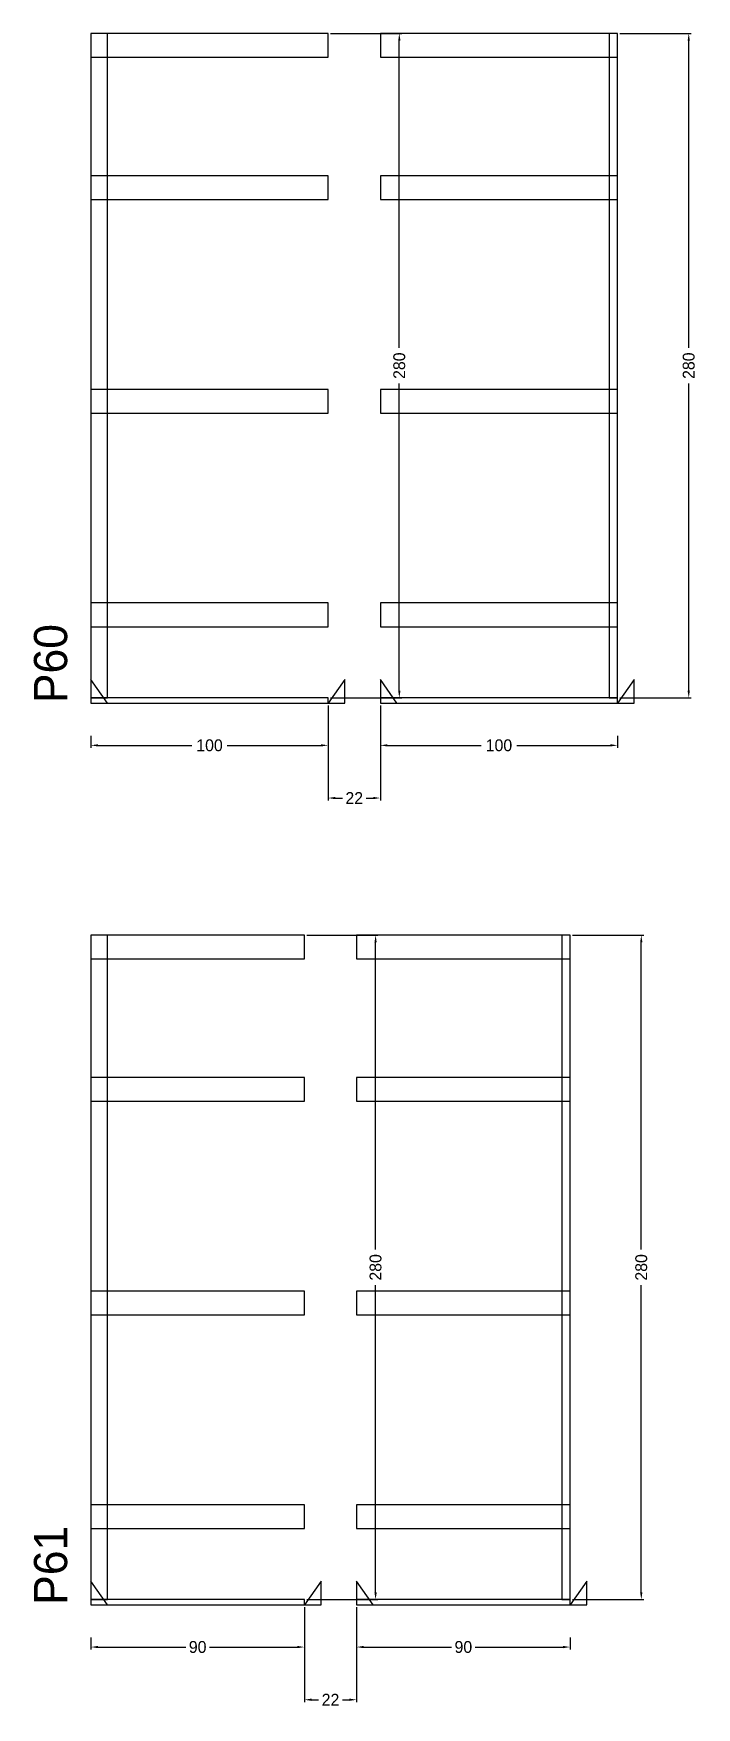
# Model space of a CAD drawing. Header units: centimetres. Extents: x -10500 to 4299, y -11026 to 295.
# Drawn here: x 3976 to 4255, y -8783 to -8078 of the extents above; entities that cross this region are included whole.
import ezdxf

# ---------------------------------------------------------------- set-up
doc = ezdxf.new("R2010")
doc.units = ezdxf.units.CM
for name, color, linetype in [('COTA', 241, 'Continuous'), ('NOMENCLATURA', 7, 'Continuous'), ('SARR_2.2x10', 60, 'Continuous'), ('SARR_2.2x7', 40, 'Continuous')]:
    doc.layers.add(name, color=color, linetype=linetype)
doc.dimstyles.new('PAINEL-NOVA', dxfattribs={"dimtxt": 5, "dimasz": 3, "dimexe": 1, "dimexo": 1, "dimgap": 1, "dimtad": 1, "dimcen": 2.5, "dimazin": 3, "dimtfac": 1, "dimtmove": 0, "dimatfit": 3})

# ---------------------------------------------------------------- blocks, each defined once
blk = doc.blocks.new('_CLOSEDFILLED')
at = {"color": 0, "linetype": 'BYBLOCK'}
blk.add_solid([(-1, 0.16), (0, 0), (-1, -0.16)], dxfattribs=at)
blk = doc.blocks.new('*D761')
for p, q in [((4000, -8373.8), (4000, -8378.8)), ((4100, -8373.8), (4100, -8378.8)), ((4003, -8377.8), (4042.5, -8377.8)), ((4057.5, -8377.8), (4097, -8377.8))]:
    blk.add_line(p, q)
at = {"layer": 'Defpoints'}
for p in [(4000, -8372.8), (4100, -8372.8), (4000, -8377.8)]:
    blk.add_point(p, dxfattribs=at)
at = {"layer": 'SARR_2.2x10', "xscale": 3, "yscale": 3, "rotation": 180}
blk.add_blockref('_CLOSEDFILLED', (4000, -8377.8), dxfattribs=at)
at = {"layer": 'SARR_2.2x10', "xscale": 3, "yscale": 3}
blk.add_blockref('_CLOSEDFILLED', (4100, -8377.8), dxfattribs=at)
at = {"layer": 'SARR_2.2x10', "insert": (4050, -8377.8), "char_height": 5, "attachment_point": 5}
blk.add_mtext('100', dxfattribs=at)
blk = doc.blocks.new('*D762')
for p, q in [((4101, -8077.8), (4131, -8077.8)), ((4130, -8210.3), (4130, -8080.8)), ((4130, -8354.8), (4130, -8225.3)), ((4101, -8357.8), (4131, -8357.8))]:
    blk.add_line(p, q)
at = {"layer": 'Defpoints'}
for p in [(4100, -8077.8), (4100, -8357.8), (4130, -8357.8)]:
    blk.add_point(p, dxfattribs=at)
at = {"layer": 'SARR_2.2x10', "xscale": 3, "yscale": 3}
for p, rotation in [((4130, -8077.8), 90), ((4130, -8357.8), 270)]:
    blk.add_blockref('_CLOSEDFILLED', p, dxfattribs=dict(at, rotation=rotation))
at = {"layer": 'SARR_2.2x10', "insert": (4130, -8217.8), "char_height": 5, "attachment_point": 5, "rotation": 90}
blk.add_mtext('280', dxfattribs=at)
blk = doc.blocks.new('GRA-E')
at = {"layer": 'SARR_2.2x7'}
blk.add_lwpolyline([(0, 0), (7, 0), (0, 10)], close=True, dxfattribs=at)
blk = doc.blocks.new('GRA-D')
at = {"layer": 'SARR_2.2x7'}
blk.add_lwpolyline([(0, 0), (7, 0), (7, 10)], close=True, dxfattribs=at)
blk = doc.blocks.new('*D763')
for p, q in [((4122, -8373.8), (4122, -8378.8)), ((4222, -8373.8), (4222, -8378.8)), ((4125, -8377.8), (4164.5, -8377.8)), ((4179.5, -8377.8), (4219, -8377.8))]:
    blk.add_line(p, q)
at = {"layer": 'Defpoints'}
for p in [(4122, -8372.8), (4222, -8372.8), (4122, -8377.8)]:
    blk.add_point(p, dxfattribs=at)
at = {"layer": 'SARR_2.2x10', "xscale": 3, "yscale": 3, "rotation": 180}
blk.add_blockref('_CLOSEDFILLED', (4122, -8377.8), dxfattribs=at)
at = {"layer": 'SARR_2.2x10', "xscale": 3, "yscale": 3}
blk.add_blockref('_CLOSEDFILLED', (4222, -8377.8), dxfattribs=at)
at = {"layer": 'SARR_2.2x10', "insert": (4172, -8377.8), "char_height": 5, "attachment_point": 5}
blk.add_mtext('100', dxfattribs=at)
blk = doc.blocks.new('*D764')
for p, q in [((4223, -8077.8), (4253, -8077.8)), ((4252, -8210.3), (4252, -8080.8)), ((4252, -8354.8), (4252, -8225.3)), ((4223, -8357.8), (4253, -8357.8))]:
    blk.add_line(p, q)
at = {"layer": 'Defpoints'}
for p in [(4222, -8077.8), (4222, -8357.8), (4252, -8357.8)]:
    blk.add_point(p, dxfattribs=at)
at = {"layer": 'SARR_2.2x10', "xscale": 3, "yscale": 3}
for p, rotation in [((4252, -8077.8), 90), ((4252, -8357.8), 270)]:
    blk.add_blockref('_CLOSEDFILLED', p, dxfattribs=dict(at, rotation=rotation))
at = {"layer": 'SARR_2.2x10', "insert": (4252, -8217.8), "char_height": 5, "attachment_point": 5, "rotation": 90}
blk.add_mtext('280', dxfattribs=at)
blk = doc.blocks.new('*D765')
for p, q in [((4223, -8077.8), (4253, -8077.8)), ((4252, -8210.3), (4252, -8080.8)), ((4252, -8354.8), (4252, -8225.3)), ((4223, -8357.8), (4253, -8357.8))]:
    blk.add_line(p, q)
at = {"layer": 'Defpoints'}
for p in [(4222, -8077.8), (4222, -8357.8), (4252, -8357.8)]:
    blk.add_point(p, dxfattribs=at)
at = {"layer": 'SARR_2.2x10', "xscale": 3, "yscale": 3}
for p, rotation in [((4252, -8077.8), 90), ((4252, -8357.8), 270)]:
    blk.add_blockref('_CLOSEDFILLED', p, dxfattribs=dict(at, rotation=rotation))
at = {"layer": 'SARR_2.2x10', "insert": (4252, -8217.8), "char_height": 5, "attachment_point": 5, "rotation": 90}
blk.add_mtext('280', dxfattribs=at)
blk = doc.blocks.new('*D766')
for p, q in [((4223, -8077.8), (4253, -8077.8)), ((4252, -8210.3), (4252, -8080.8)), ((4252, -8354.8), (4252, -8225.3)), ((4223, -8357.8), (4253, -8357.8))]:
    blk.add_line(p, q)
at = {"layer": 'Defpoints'}
for p in [(4222, -8077.8), (4222, -8357.8), (4252, -8357.8)]:
    blk.add_point(p, dxfattribs=at)
at = {"layer": 'SARR_2.2x10', "xscale": 3, "yscale": 3}
for p, rotation in [((4252, -8077.8), 90), ((4252, -8357.8), 270)]:
    blk.add_blockref('_CLOSEDFILLED', p, dxfattribs=dict(at, rotation=rotation))
at = {"layer": 'SARR_2.2x10', "insert": (4252, -8217.8), "char_height": 5, "attachment_point": 5, "rotation": 90}
blk.add_mtext('280', dxfattribs=at)
blk = doc.blocks.new('*D767')
for p, q in [((4223, -8077.8), (4253, -8077.8)), ((4252, -8210.3), (4252, -8080.8)), ((4252, -8354.8), (4252, -8225.3)), ((4223, -8357.8), (4253, -8357.8))]:
    blk.add_line(p, q)
at = {"layer": 'Defpoints'}
for p in [(4222, -8077.8), (4222, -8357.8), (4252, -8357.8)]:
    blk.add_point(p, dxfattribs=at)
at = {"layer": 'SARR_2.2x10', "xscale": 3, "yscale": 3}
for p, rotation in [((4252, -8077.8), 90), ((4252, -8357.8), 270)]:
    blk.add_blockref('_CLOSEDFILLED', p, dxfattribs=dict(at, rotation=rotation))
at = {"layer": 'SARR_2.2x10', "insert": (4252, -8217.8), "char_height": 5, "attachment_point": 5, "rotation": 90}
blk.add_mtext('280', dxfattribs=at)
blk = doc.blocks.new('*D768')
for p, q in [((4223, -8077.8), (4253, -8077.8)), ((4252, -8210.3), (4252, -8080.8)), ((4252, -8354.8), (4252, -8225.3)), ((4223, -8357.8), (4253, -8357.8))]:
    blk.add_line(p, q)
at = {"layer": 'Defpoints'}
for p in [(4222, -8077.8), (4222, -8357.8), (4252, -8357.8)]:
    blk.add_point(p, dxfattribs=at)
at = {"layer": 'SARR_2.2x10', "xscale": 3, "yscale": 3}
for p, rotation in [((4252, -8077.8), 90), ((4252, -8357.8), 270)]:
    blk.add_blockref('_CLOSEDFILLED', p, dxfattribs=dict(at, rotation=rotation))
at = {"layer": 'SARR_2.2x10', "insert": (4252, -8217.8), "char_height": 5, "attachment_point": 5, "rotation": 90}
blk.add_mtext('280', dxfattribs=at)
blk = doc.blocks.new('*D769')
for p, q in [((4223, -8077.8), (4253, -8077.8)), ((4252, -8210.3), (4252, -8080.8)), ((4252, -8354.8), (4252, -8225.3)), ((4223, -8357.8), (4253, -8357.8))]:
    blk.add_line(p, q)
at = {"layer": 'Defpoints'}
for p in [(4222, -8077.8), (4222, -8357.8), (4252, -8357.8)]:
    blk.add_point(p, dxfattribs=at)
at = {"layer": 'SARR_2.2x10', "xscale": 3, "yscale": 3}
for p, rotation in [((4252, -8077.8), 90), ((4252, -8357.8), 270)]:
    blk.add_blockref('_CLOSEDFILLED', p, dxfattribs=dict(at, rotation=rotation))
at = {"layer": 'SARR_2.2x10', "insert": (4252, -8217.8), "char_height": 5, "attachment_point": 5, "rotation": 90}
blk.add_mtext('280', dxfattribs=at)
blk = doc.blocks.new('*D770')
for p, q in [((4223, -8077.8), (4253, -8077.8)), ((4252, -8210.3), (4252, -8080.8)), ((4252, -8354.8), (4252, -8225.3)), ((4223, -8357.8), (4253, -8357.8))]:
    blk.add_line(p, q)
at = {"layer": 'Defpoints'}
for p in [(4222, -8077.8), (4222, -8357.8), (4252, -8357.8)]:
    blk.add_point(p, dxfattribs=at)
at = {"layer": 'SARR_2.2x10', "xscale": 3, "yscale": 3}
for p, rotation in [((4252, -8077.8), 90), ((4252, -8357.8), 270)]:
    blk.add_blockref('_CLOSEDFILLED', p, dxfattribs=dict(at, rotation=rotation))
at = {"layer": 'SARR_2.2x10', "insert": (4252, -8217.8), "char_height": 5, "attachment_point": 5, "rotation": 90}
blk.add_mtext('280', dxfattribs=at)
blk = doc.blocks.new('*D771')
for p, q in [((4223, -8077.8), (4253, -8077.8)), ((4252, -8210.3), (4252, -8080.8)), ((4252, -8354.8), (4252, -8225.3)), ((4223, -8357.8), (4253, -8357.8))]:
    blk.add_line(p, q)
at = {"layer": 'Defpoints'}
for p in [(4222, -8077.8), (4222, -8357.8), (4252, -8357.8)]:
    blk.add_point(p, dxfattribs=at)
at = {"layer": 'SARR_2.2x10', "xscale": 3, "yscale": 3}
for p, rotation in [((4252, -8077.8), 90), ((4252, -8357.8), 270)]:
    blk.add_blockref('_CLOSEDFILLED', p, dxfattribs=dict(at, rotation=rotation))
at = {"layer": 'SARR_2.2x10', "insert": (4252, -8217.8), "char_height": 5, "attachment_point": 5, "rotation": 90}
blk.add_mtext('280', dxfattribs=at)
blk = doc.blocks.new('*D772')
for p, q in [((4223, -8077.8), (4253, -8077.8)), ((4252, -8210.3), (4252, -8080.8)), ((4252, -8354.8), (4252, -8225.3)), ((4223, -8357.8), (4253, -8357.8))]:
    blk.add_line(p, q)
at = {"layer": 'Defpoints'}
for p in [(4222, -8077.8), (4222, -8357.8), (4252, -8357.8)]:
    blk.add_point(p, dxfattribs=at)
at = {"layer": 'SARR_2.2x10', "xscale": 3, "yscale": 3}
for p, rotation in [((4252, -8077.8), 90), ((4252, -8357.8), 270)]:
    blk.add_blockref('_CLOSEDFILLED', p, dxfattribs=dict(at, rotation=rotation))
at = {"layer": 'SARR_2.2x10', "insert": (4252, -8217.8), "char_height": 5, "attachment_point": 5, "rotation": 90}
blk.add_mtext('280', dxfattribs=at)
blk = doc.blocks.new('*D773')
for p, q in [((4223, -8077.8), (4253, -8077.8)), ((4252, -8210.3), (4252, -8080.8)), ((4252, -8354.8), (4252, -8225.3)), ((4223, -8357.8), (4253, -8357.8))]:
    blk.add_line(p, q)
at = {"layer": 'Defpoints'}
for p in [(4222, -8077.8), (4222, -8357.8), (4252, -8357.8)]:
    blk.add_point(p, dxfattribs=at)
at = {"layer": 'SARR_2.2x10', "xscale": 3, "yscale": 3}
for p, rotation in [((4252, -8077.8), 90), ((4252, -8357.8), 270)]:
    blk.add_blockref('_CLOSEDFILLED', p, dxfattribs=dict(at, rotation=rotation))
at = {"layer": 'SARR_2.2x10', "insert": (4252, -8217.8), "char_height": 5, "attachment_point": 5, "rotation": 90}
blk.add_mtext('280', dxfattribs=at)
blk = doc.blocks.new('*D774')
for p, q in [((4100, -8361), (4100, -8401)), ((4122, -8361), (4122, -8401)), ((4103, -8400), (4106, -8400)), ((4116, -8400), (4119, -8400))]:
    blk.add_line(p, q)
at = {"layer": 'Defpoints'}
for p in [(4100, -8360), (4122, -8360), (4100, -8400)]:
    blk.add_point(p, dxfattribs=at)
at = {"layer": 'COTA', "xscale": 3, "yscale": 3, "rotation": 180}
blk.add_blockref('_CLOSEDFILLED', (4100, -8400), dxfattribs=at)
at = {"layer": 'COTA', "xscale": 3, "yscale": 3}
blk.add_blockref('_CLOSEDFILLED', (4122, -8400), dxfattribs=at)
at = {"layer": 'COTA', "insert": (4111, -8400), "char_height": 5, "attachment_point": 5}
blk.add_mtext('22', dxfattribs=at)
blk = doc.blocks.new('*D795')
for p, q in [((4000, -8753.8), (4000, -8758.8)), ((4090, -8753.8), (4090, -8758.8)), ((4003, -8757.8), (4040, -8757.8)), ((4050, -8757.8), (4087, -8757.8))]:
    blk.add_line(p, q)
at = {"layer": 'Defpoints'}
for p in [(4000, -8752.8), (4090, -8752.8), (4000, -8757.8)]:
    blk.add_point(p, dxfattribs=at)
at = {"layer": 'SARR_2.2x10', "xscale": 3, "yscale": 3, "rotation": 180}
blk.add_blockref('_CLOSEDFILLED', (4000, -8757.8), dxfattribs=at)
at = {"layer": 'SARR_2.2x10', "xscale": 3, "yscale": 3}
blk.add_blockref('_CLOSEDFILLED', (4090, -8757.8), dxfattribs=at)
at = {"layer": 'SARR_2.2x10', "insert": (4045, -8757.8), "char_height": 5, "attachment_point": 5}
blk.add_mtext('90', dxfattribs=at)
blk = doc.blocks.new('*D796')
for p, q in [((4091, -8457.8), (4121, -8457.8)), ((4120, -8590.3), (4120, -8460.8)), ((4120, -8734.8), (4120, -8605.3)), ((4091, -8737.8), (4121, -8737.8))]:
    blk.add_line(p, q)
at = {"layer": 'Defpoints'}
for p in [(4090, -8457.8), (4090, -8737.8), (4120, -8737.8)]:
    blk.add_point(p, dxfattribs=at)
at = {"layer": 'SARR_2.2x10', "xscale": 3, "yscale": 3}
for p, rotation in [((4120, -8457.8), 90), ((4120, -8737.8), 270)]:
    blk.add_blockref('_CLOSEDFILLED', p, dxfattribs=dict(at, rotation=rotation))
at = {"layer": 'SARR_2.2x10', "insert": (4120, -8597.8), "char_height": 5, "attachment_point": 5, "rotation": 90}
blk.add_mtext('280', dxfattribs=at)
blk = doc.blocks.new('*D797')
for p, q in [((4112, -8753.8), (4112, -8758.8)), ((4202, -8753.8), (4202, -8758.8)), ((4115, -8757.8), (4152, -8757.8)), ((4162, -8757.8), (4199, -8757.8))]:
    blk.add_line(p, q)
at = {"layer": 'Defpoints'}
for p in [(4112, -8752.8), (4202, -8752.8), (4112, -8757.8)]:
    blk.add_point(p, dxfattribs=at)
at = {"layer": 'SARR_2.2x10', "xscale": 3, "yscale": 3, "rotation": 180}
blk.add_blockref('_CLOSEDFILLED', (4112, -8757.8), dxfattribs=at)
at = {"layer": 'SARR_2.2x10', "xscale": 3, "yscale": 3}
blk.add_blockref('_CLOSEDFILLED', (4202, -8757.8), dxfattribs=at)
at = {"layer": 'SARR_2.2x10', "insert": (4157, -8757.8), "char_height": 5, "attachment_point": 5}
blk.add_mtext('90', dxfattribs=at)
blk = doc.blocks.new('*D798')
for p, q in [((4203, -8457.8), (4233, -8457.8)), ((4232, -8590.3), (4232, -8460.8)), ((4232, -8734.8), (4232, -8605.3)), ((4203, -8737.8), (4233, -8737.8))]:
    blk.add_line(p, q)
at = {"layer": 'Defpoints'}
for p in [(4202, -8457.8), (4202, -8737.8), (4232, -8737.8)]:
    blk.add_point(p, dxfattribs=at)
at = {"layer": 'SARR_2.2x10', "xscale": 3, "yscale": 3}
for p, rotation in [((4232, -8457.8), 90), ((4232, -8737.8), 270)]:
    blk.add_blockref('_CLOSEDFILLED', p, dxfattribs=dict(at, rotation=rotation))
at = {"layer": 'SARR_2.2x10', "insert": (4232, -8597.8), "char_height": 5, "attachment_point": 5, "rotation": 90}
blk.add_mtext('280', dxfattribs=at)
blk = doc.blocks.new('*D799')
for p, q in [((4203, -8457.8), (4233, -8457.8)), ((4232, -8590.3), (4232, -8460.8)), ((4232, -8734.8), (4232, -8605.3)), ((4203, -8737.8), (4233, -8737.8))]:
    blk.add_line(p, q)
at = {"layer": 'Defpoints'}
for p in [(4202, -8457.8), (4202, -8737.8), (4232, -8737.8)]:
    blk.add_point(p, dxfattribs=at)
at = {"layer": 'SARR_2.2x10', "xscale": 3, "yscale": 3}
for p, rotation in [((4232, -8457.8), 90), ((4232, -8737.8), 270)]:
    blk.add_blockref('_CLOSEDFILLED', p, dxfattribs=dict(at, rotation=rotation))
at = {"layer": 'SARR_2.2x10', "insert": (4232, -8597.8), "char_height": 5, "attachment_point": 5, "rotation": 90}
blk.add_mtext('280', dxfattribs=at)
blk = doc.blocks.new('*D800')
for p, q in [((4203, -8457.8), (4233, -8457.8)), ((4232, -8590.3), (4232, -8460.8)), ((4232, -8734.8), (4232, -8605.3)), ((4203, -8737.8), (4233, -8737.8))]:
    blk.add_line(p, q)
at = {"layer": 'Defpoints'}
for p in [(4202, -8457.8), (4202, -8737.8), (4232, -8737.8)]:
    blk.add_point(p, dxfattribs=at)
at = {"layer": 'SARR_2.2x10', "xscale": 3, "yscale": 3}
for p, rotation in [((4232, -8457.8), 90), ((4232, -8737.8), 270)]:
    blk.add_blockref('_CLOSEDFILLED', p, dxfattribs=dict(at, rotation=rotation))
at = {"layer": 'SARR_2.2x10', "insert": (4232, -8597.8), "char_height": 5, "attachment_point": 5, "rotation": 90}
blk.add_mtext('280', dxfattribs=at)
blk = doc.blocks.new('*D801')
for p, q in [((4203, -8457.8), (4233, -8457.8)), ((4232, -8590.3), (4232, -8460.8)), ((4232, -8734.8), (4232, -8605.3)), ((4203, -8737.8), (4233, -8737.8))]:
    blk.add_line(p, q)
at = {"layer": 'Defpoints'}
for p in [(4202, -8457.8), (4202, -8737.8), (4232, -8737.8)]:
    blk.add_point(p, dxfattribs=at)
at = {"layer": 'SARR_2.2x10', "xscale": 3, "yscale": 3}
for p, rotation in [((4232, -8457.8), 90), ((4232, -8737.8), 270)]:
    blk.add_blockref('_CLOSEDFILLED', p, dxfattribs=dict(at, rotation=rotation))
at = {"layer": 'SARR_2.2x10', "insert": (4232, -8597.8), "char_height": 5, "attachment_point": 5, "rotation": 90}
blk.add_mtext('280', dxfattribs=at)
blk = doc.blocks.new('*D802')
for p, q in [((4203, -8457.8), (4233, -8457.8)), ((4232, -8590.3), (4232, -8460.8)), ((4232, -8734.8), (4232, -8605.3)), ((4203, -8737.8), (4233, -8737.8))]:
    blk.add_line(p, q)
at = {"layer": 'Defpoints'}
for p in [(4202, -8457.8), (4202, -8737.8), (4232, -8737.8)]:
    blk.add_point(p, dxfattribs=at)
at = {"layer": 'SARR_2.2x10', "xscale": 3, "yscale": 3}
for p, rotation in [((4232, -8457.8), 90), ((4232, -8737.8), 270)]:
    blk.add_blockref('_CLOSEDFILLED', p, dxfattribs=dict(at, rotation=rotation))
at = {"layer": 'SARR_2.2x10', "insert": (4232, -8597.8), "char_height": 5, "attachment_point": 5, "rotation": 90}
blk.add_mtext('280', dxfattribs=at)
blk = doc.blocks.new('*D803')
for p, q in [((4203, -8457.8), (4233, -8457.8)), ((4232, -8590.3), (4232, -8460.8)), ((4232, -8734.8), (4232, -8605.3)), ((4203, -8737.8), (4233, -8737.8))]:
    blk.add_line(p, q)
at = {"layer": 'Defpoints'}
for p in [(4202, -8457.8), (4202, -8737.8), (4232, -8737.8)]:
    blk.add_point(p, dxfattribs=at)
at = {"layer": 'SARR_2.2x10', "xscale": 3, "yscale": 3}
for p, rotation in [((4232, -8457.8), 90), ((4232, -8737.8), 270)]:
    blk.add_blockref('_CLOSEDFILLED', p, dxfattribs=dict(at, rotation=rotation))
at = {"layer": 'SARR_2.2x10', "insert": (4232, -8597.8), "char_height": 5, "attachment_point": 5, "rotation": 90}
blk.add_mtext('280', dxfattribs=at)
blk = doc.blocks.new('*D804')
for p, q in [((4203, -8457.8), (4233, -8457.8)), ((4232, -8590.3), (4232, -8460.8)), ((4232, -8734.8), (4232, -8605.3)), ((4203, -8737.8), (4233, -8737.8))]:
    blk.add_line(p, q)
at = {"layer": 'Defpoints'}
for p in [(4202, -8457.8), (4202, -8737.8), (4232, -8737.8)]:
    blk.add_point(p, dxfattribs=at)
at = {"layer": 'SARR_2.2x10', "xscale": 3, "yscale": 3}
for p, rotation in [((4232, -8457.8), 90), ((4232, -8737.8), 270)]:
    blk.add_blockref('_CLOSEDFILLED', p, dxfattribs=dict(at, rotation=rotation))
at = {"layer": 'SARR_2.2x10', "insert": (4232, -8597.8), "char_height": 5, "attachment_point": 5, "rotation": 90}
blk.add_mtext('280', dxfattribs=at)
blk = doc.blocks.new('*D805')
for p, q in [((4203, -8457.8), (4233, -8457.8)), ((4232, -8590.3), (4232, -8460.8)), ((4232, -8734.8), (4232, -8605.3)), ((4203, -8737.8), (4233, -8737.8))]:
    blk.add_line(p, q)
at = {"layer": 'Defpoints'}
for p in [(4202, -8457.8), (4202, -8737.8), (4232, -8737.8)]:
    blk.add_point(p, dxfattribs=at)
at = {"layer": 'SARR_2.2x10', "xscale": 3, "yscale": 3}
for p, rotation in [((4232, -8457.8), 90), ((4232, -8737.8), 270)]:
    blk.add_blockref('_CLOSEDFILLED', p, dxfattribs=dict(at, rotation=rotation))
at = {"layer": 'SARR_2.2x10', "insert": (4232, -8597.8), "char_height": 5, "attachment_point": 5, "rotation": 90}
blk.add_mtext('280', dxfattribs=at)
blk = doc.blocks.new('*D806')
for p, q in [((4203, -8457.8), (4233, -8457.8)), ((4232, -8590.3), (4232, -8460.8)), ((4232, -8734.8), (4232, -8605.3)), ((4203, -8737.8), (4233, -8737.8))]:
    blk.add_line(p, q)
at = {"layer": 'Defpoints'}
for p in [(4202, -8457.8), (4202, -8737.8), (4232, -8737.8)]:
    blk.add_point(p, dxfattribs=at)
at = {"layer": 'SARR_2.2x10', "xscale": 3, "yscale": 3}
for p, rotation in [((4232, -8457.8), 90), ((4232, -8737.8), 270)]:
    blk.add_blockref('_CLOSEDFILLED', p, dxfattribs=dict(at, rotation=rotation))
at = {"layer": 'SARR_2.2x10', "insert": (4232, -8597.8), "char_height": 5, "attachment_point": 5, "rotation": 90}
blk.add_mtext('280', dxfattribs=at)
blk = doc.blocks.new('*D807')
for p, q in [((4203, -8457.8), (4233, -8457.8)), ((4232, -8590.3), (4232, -8460.8)), ((4232, -8734.8), (4232, -8605.3)), ((4203, -8737.8), (4233, -8737.8))]:
    blk.add_line(p, q)
at = {"layer": 'Defpoints'}
for p in [(4202, -8457.8), (4202, -8737.8), (4232, -8737.8)]:
    blk.add_point(p, dxfattribs=at)
at = {"layer": 'SARR_2.2x10', "xscale": 3, "yscale": 3}
for p, rotation in [((4232, -8457.8), 90), ((4232, -8737.8), 270)]:
    blk.add_blockref('_CLOSEDFILLED', p, dxfattribs=dict(at, rotation=rotation))
at = {"layer": 'SARR_2.2x10', "insert": (4232, -8597.8), "char_height": 5, "attachment_point": 5, "rotation": 90}
blk.add_mtext('280', dxfattribs=at)
blk = doc.blocks.new('*D808')
for p, q in [((4090, -8741), (4090, -8781)), ((4112, -8741), (4112, -8781)), ((4093, -8780), (4096, -8780)), ((4106, -8780), (4109, -8780))]:
    blk.add_line(p, q)
at = {"layer": 'Defpoints'}
for p in [(4090, -8740), (4112, -8740), (4090, -8780)]:
    blk.add_point(p, dxfattribs=at)
at = {"layer": 'COTA', "xscale": 3, "yscale": 3, "rotation": 180}
blk.add_blockref('_CLOSEDFILLED', (4090, -8780), dxfattribs=at)
at = {"layer": 'COTA', "xscale": 3, "yscale": 3}
blk.add_blockref('_CLOSEDFILLED', (4112, -8780), dxfattribs=at)
at = {"layer": 'COTA', "insert": (4101, -8780), "char_height": 5, "attachment_point": 5}
blk.add_mtext('22', dxfattribs=at)

msp = doc.modelspace()

# ---------------------------------------------------------------- linework, layer by layer
at = {"layer": 'SARR_2.2x10'}
for p, q in [((4100, -8077.8), (4000, -8077.8)), ((4000, -8077.8), (4000, -8087.8)), ((4100, -8087.8), (4100, -8077.8)), ((4222, -8077.8), (4122, -8077.8)), ((4122, -8077.8), (4122, -8087.8)), ((4222, -8087.8), (4222, -8077.8)), ((4000, -8087.8), (4100, -8087.8)), ((4122, -8087.8), (4222, -8087.8)), ((4100, -8137.8), (4000, -8137.8)), ((4000, -8137.8), (4000, -8147.8)), ((4100, -8147.8), (4100, -8137.8)), ((4222, -8137.8), (4122, -8137.8)), ((4122, -8137.8), (4122, -8147.8)), ((4222, -8147.8), (4222, -8137.8)), ((4000, -8147.8), (4100, -8147.8)), ((4122, -8147.8), (4222, -8147.8)), ((4100, -8227.8), (4000, -8227.8)), ((4000, -8227.8), (4000, -8237.8)), ((4100, -8237.8), (4100, -8227.8)), ((4222, -8227.8), (4122, -8227.8)), ((4122, -8227.8), (4122, -8237.8)), ((4222, -8237.8), (4222, -8227.8)), ((4000, -8237.8), (4100, -8237.8)), ((4122, -8237.8), (4222, -8237.8)), ((4100, -8317.8), (4000, -8317.8)), ((4000, -8317.8), (4000, -8327.8)), ((4100, -8327.8), (4100, -8317.8)), ((4222, -8317.8), (4122, -8317.8)), ((4122, -8317.8), (4122, -8327.8)), ((4222, -8327.8), (4222, -8317.8)), ((4000, -8327.8), (4100, -8327.8)), ((4122, -8327.8), (4222, -8327.8)), ((4090, -8457.8), (4000, -8457.8)), ((4000, -8457.8), (4000, -8467.8)), ((4090, -8467.8), (4090, -8457.8)), ((4202, -8457.8), (4112, -8457.8)), ((4112, -8457.8), (4112, -8467.8)), ((4202, -8467.8), (4202, -8457.8)), ((4000, -8467.8), (4090, -8467.8)), ((4112, -8467.8), (4202, -8467.8)), ((4090, -8517.8), (4000, -8517.8)), ((4000, -8517.8), (4000, -8527.8)), ((4090, -8527.8), (4090, -8517.8)), ((4202, -8517.8), (4112, -8517.8)), ((4112, -8517.8), (4112, -8527.8)), ((4202, -8527.8), (4202, -8517.8)), ((4000, -8527.8), (4090, -8527.8)), ((4112, -8527.8), (4202, -8527.8)), ((4090, -8607.8), (4000, -8607.8)), ((4000, -8607.8), (4000, -8617.8)), ((4090, -8617.8), (4090, -8607.8)), ((4202, -8607.8), (4112, -8607.8)), ((4112, -8607.8), (4112, -8617.8)), ((4202, -8617.8), (4202, -8607.8)), ((4000, -8617.8), (4090, -8617.8)), ((4112, -8617.8), (4202, -8617.8)), ((4090, -8697.8), (4000, -8697.8)), ((4000, -8697.8), (4000, -8707.8)), ((4090, -8707.8), (4090, -8697.8)), ((4202, -8697.8), (4112, -8697.8)), ((4112, -8697.8), (4112, -8707.8)), ((4202, -8707.8), (4202, -8697.8)), ((4000, -8707.8), (4090, -8707.8)), ((4112, -8707.8), (4202, -8707.8))]:
    msp.add_line(p, q, dxfattribs=at)
at = {"layer": 'SARR_2.2x7'}
for p, q in [((4007, -8077.8), (4000, -8077.8)), ((4000, -8077.8), (4000, -8357.8)), ((4007, -8357.8), (4007, -8077.8)), ((4222, -8077.8), (4218.5, -8077.8)), ((4218.5, -8077.8), (4218.5, -8357.8)), ((4222, -8357.8), (4222, -8077.8)), ((4100, -8357.8), (4000, -8357.8)), ((4000, -8357.8), (4000, -8360)), ((4000, -8357.8), (4007, -8357.8)), ((4100, -8360), (4100, -8357.8)), ((4222, -8357.8), (4122, -8357.8)), ((4122, -8357.8), (4122, -8360)), ((4218.5, -8357.8), (4222, -8357.8)), ((4222, -8360), (4222, -8357.8)), ((4000, -8360), (4100, -8360)), ((4122, -8360), (4222, -8360)), ((4007, -8457.8), (4000, -8457.8)), ((4000, -8457.8), (4000, -8737.8)), ((4007, -8737.8), (4007, -8457.8)), ((4202, -8457.8), (4198.5, -8457.8)), ((4198.5, -8457.8), (4198.5, -8737.8)), ((4202, -8737.8), (4202, -8457.8)), ((4090, -8737.8), (4000, -8737.8)), ((4000, -8737.8), (4000, -8740)), ((4000, -8737.8), (4007, -8737.8)), ((4000, -8740), (4090, -8740)), ((4090, -8740), (4090, -8737.8)), ((4202, -8737.8), (4112, -8737.8)), ((4112, -8737.8), (4112, -8740)), ((4112, -8740), (4202, -8740)), ((4198.5, -8737.8), (4202, -8737.8)), ((4202, -8740), (4202, -8737.8))]:
    msp.add_line(p, q, dxfattribs=at)

# ---------------------------------------------------------------- block references
for name, p in [('GRA-E', (4000, -8360)), ('GRA-D', (4100, -8360)), ('GRA-E', (4122, -8360)), ('GRA-D', (4222, -8360)), ('GRA-E', (4000, -8740)), ('GRA-D', (4090, -8740)), ('GRA-E', (4112, -8740)), ('GRA-D', (4202, -8740))]:
    msp.add_blockref(name, p, dxfattribs=at)

# ---------------------------------------------------------------- texts
at = {"layer": 'NOMENCLATURA'}
for s, p in [('P60', (3990, -8360)), ('P61', (3990, -8740))]:
    msp.add_text(s, height=14, rotation=90, dxfattribs=at).set_placement(p)

# ---------------------------------------------------------------- dimensions: what is measured, and where the dimension line sits
at = {"layer": 'COTA'}
for base, p1, p2, picture, middle in [((4100, -8400), (4100, -8360), (4122, -8360), '*D774', (4111, -8400)), ((4090, -8780), (4090, -8740), (4112, -8740), '*D808', (4101, -8780))]:
    dim = msp.add_linear_dim(base=base, p1=p1, p2=p2, dimstyle='PAINEL-NOVA', dxfattribs=at)
    dim.commit()
    dim.dimension.update_dxf_attribs({"geometry": picture, "text_midpoint": middle})
at = {"layer": 'SARR_2.2x10'}
for base, p1, p2, picture, middle in [((4130, -8357.8), (4100, -8357.8), (4100, -8077.8), '*D762', (4130, -8217.8)), ((4252, -8357.8), (4222, -8357.8), (4222, -8077.8), '*D764', (4252, -8217.8)), ((4252, -8357.8), (4222, -8357.8), (4222, -8077.8), '*D765', (4252, -8217.8)), ((4252, -8357.8), (4222, -8357.8), (4222, -8077.8), '*D766', (4252, -8217.8)), ((4252, -8357.8), (4222, -8357.8), (4222, -8077.8), '*D767', (4252, -8217.8)), ((4252, -8357.8), (4222, -8357.8), (4222, -8077.8), '*D768', (4252, -8217.8)), ((4252, -8357.8), (4222, -8357.8), (4222, -8077.8), '*D769', (4252, -8217.8)), ((4252, -8357.8), (4222, -8357.8), (4222, -8077.8), '*D770', (4252, -8217.8)), ((4252, -8357.8), (4222, -8357.8), (4222, -8077.8), '*D771', (4252, -8217.8)), ((4252, -8357.8), (4222, -8357.8), (4222, -8077.8), '*D772', (4252, -8217.8)), ((4252, -8357.8), (4222, -8357.8), (4222, -8077.8), '*D773', (4252, -8217.8)), ((4120, -8737.8), (4090, -8737.8), (4090, -8457.8), '*D796', (4120, -8597.8)), ((4232, -8737.8), (4202, -8737.8), (4202, -8457.8), '*D798', (4232, -8597.8)), ((4232, -8737.8), (4202, -8737.8), (4202, -8457.8), '*D799', (4232, -8597.8)), ((4232, -8737.8), (4202, -8737.8), (4202, -8457.8), '*D800', (4232, -8597.8)), ((4232, -8737.8), (4202, -8737.8), (4202, -8457.8), '*D801', (4232, -8597.8)), ((4232, -8737.8), (4202, -8737.8), (4202, -8457.8), '*D802', (4232, -8597.8)), ((4232, -8737.8), (4202, -8737.8), (4202, -8457.8), '*D803', (4232, -8597.8)), ((4232, -8737.8), (4202, -8737.8), (4202, -8457.8), '*D804', (4232, -8597.8)), ((4232, -8737.8), (4202, -8737.8), (4202, -8457.8), '*D805', (4232, -8597.8)), ((4232, -8737.8), (4202, -8737.8), (4202, -8457.8), '*D806', (4232, -8597.8)), ((4232, -8737.8), (4202, -8737.8), (4202, -8457.8), '*D807', (4232, -8597.8))]:
    dim = msp.add_linear_dim(base=base, p1=p1, p2=p2, angle=90, dimstyle='PAINEL-NOVA', dxfattribs=at)
    dim.commit()
    dim.dimension.update_dxf_attribs({"geometry": picture, "text_midpoint": middle})
for base, p1, p2, picture, middle in [((4000, -8377.8), (4000, -8372.8), (4100, -8372.8), '*D761', (4050, -8377.8)), ((4122, -8377.8), (4122, -8372.8), (4222, -8372.8), '*D763', (4172, -8377.8)), ((4000, -8757.8), (4000, -8752.8), (4090, -8752.8), '*D795', (4045, -8757.8)), ((4112, -8757.8), (4112, -8752.8), (4202, -8752.8), '*D797', (4157, -8757.8))]:
    dim = msp.add_linear_dim(base=base, p1=p1, p2=p2, dimstyle='PAINEL-NOVA', dxfattribs=at)
    dim.commit()
    dim.dimension.update_dxf_attribs({"geometry": picture, "text_midpoint": middle})

doc.saveas('drawing.dxf')
